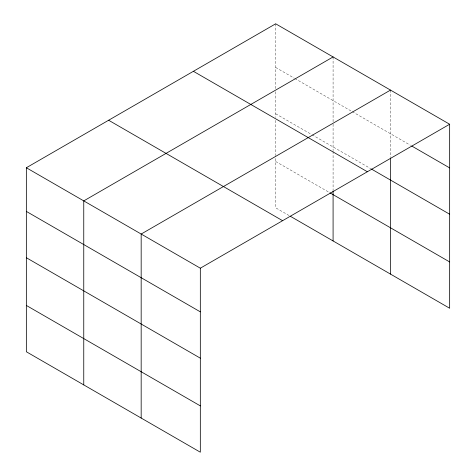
<?xml version="1.0" encoding="UTF-8"?>
<svg xmlns="http://www.w3.org/2000/svg" width="476" height="476" viewBox="0 0 476 476"><rect width="100%" height="100%" fill="white"/><g stroke="black" fill="none" stroke-linecap="round" stroke-linejoin="round"><path stroke-width="0.36" stroke-dasharray="2.38 1.78" d="M275.675 67.455L294.174 78.141M294.817 78.504L351.591 111.283M352.228 111.652L410.431 145.257M275.675 113.776L311.399 134.399M312.036 134.767L370.727 168.647M275.675 161.489L329.261 192.429M289.075 215.539L275.675 207.81L275.675 156.354M390.498 90.095L390.498 157.276M333.087 56.947L333.087 123.397M333.087 124.129L333.087 150.589M333.087 151.326L333.087 190.233M275.675 23.8L275.675 88.78M275.675 91.719L275.675 117.441M275.675 120.38L275.675 155.616"/><path stroke-width="0.71" d="M449.653 124.242L275.675 23.8L26.347 167.748L26.347 351.758L200.325 452.2L200.325 268.19L449.653 124.242L449.653 308.252L290.348 216.277M333.087 56.947L83.758 200.896L83.758 384.905M390.498 90.095L141.17 234.043L141.17 418.047M411.716 146.001L449.653 167.903M371.363 169.016L449.653 214.218M193.399 71.305L367.371 171.747M329.898 192.798L449.653 261.937M108.629 120.244L282.601 220.691M26.347 167.748L200.325 268.19M26.347 211.409L200.325 311.851M26.347 257.724L200.325 358.166M26.347 305.443L200.325 405.885M390.498 158.008L390.498 274.099M333.087 190.965L333.087 240.951"/></g></svg>
